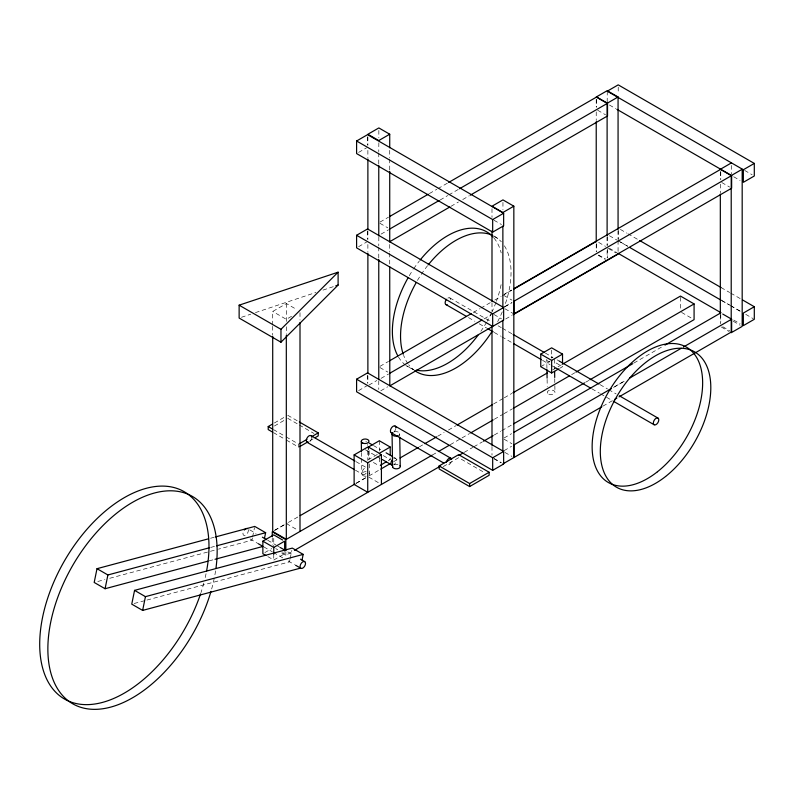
<?xml version="1.0" encoding="UTF-8"?>
<svg xmlns="http://www.w3.org/2000/svg" width="794" height="794" viewBox="0 0 794 794"><rect width="100%" height="100%" fill="white"/><g stroke="black" fill="none" stroke-linecap="round" stroke-linejoin="round"><path stroke-width="0.6" stroke-dasharray="3.97 2.98" d="M252.393 537.895L251.926 540.188L218.469 549.15M252.631 536.744L254.507 527.563M289.949 559.572L289.482 561.874L146.086 600.294M290.187 558.43L291.835 550.401M358.59 152.418L366.56 147.813M379.989 222.082L388.574 217.129M429.326 193.597L436.839 189.27M437.911 188.644L447.558 183.077M358.59 246.696L366.56 242.091M381.06 234.121L388.574 229.784M440.055 200.068L447.717 195.552M448.789 194.927L458.446 189.359M450.942 206.351L458.446 202.013M462.733 199.542L469.175 195.82M272.709 325.064L272.709 311.466L286.396 303.566L296.857 309.61M291.577 316.29L286.316 319.327L272.709 311.466M274.377 422.994L284.649 417.058M274.377 426.031L284.649 420.095M504.091 294.366L511.604 290.028M379.989 366.332L388.574 361.379M473.303 312.459L479.735 308.747M480.807 308.122L490.464 302.554M494.751 300.072L501.183 296.361M502.265 295.735L511.912 290.167M358.59 390.628L366.56 386.023M368.882 385.1L376.852 380.495M505.163 306.405L511.604 302.683M381.06 378.371L388.574 374.034M484.022 318.92L491.694 314.414M504.567 306.98L512.07 302.643M380.763 390.807L387.74 386.777M505.639 319.019L512.07 315.297M309.997 440.66L313.074 438.884M377.339 454.456L368.436 459.597L368.436 450.456M540.754 366.689L549.656 361.538M388.226 460.738L390.211 459.597L390.211 457.314M274.813 530.233L285.344 524.159M356.228 483.228L366.759 477.154M274.387 530.521L287.279 523.077M288.351 522.462L299.1 516.259M356.04 483.387L367.85 476.559M368.932 475.943L379.671 469.74M393.635 461.671L399.005 458.575M419.421 446.794L422.646 444.928M437.683 436.243L444.134 432.522M448.431 430.04L455.945 425.703M493.55 403.997L503.217 398.409M504.289 397.794L511.812 393.447M552.634 369.875L556.931 367.394M558.003 366.778L561.229 364.912M559.552 368.396L562.529 366.689L553.616 361.538M432.313 455.061L436.611 452.58M450.218 444.719L460.957 438.516M462.039 437.901L469.552 433.554M494.265 419.292L503.217 414.121M503.932 413.714L512.527 408.751M571.62 374.629L574.836 372.773M264.849 552.594L271.776 548.594M267.816 556.594L273.751 560.018L284.639 553.736L284.639 551.453M281.662 552.922L285.85 555.334L293.363 550.996M464.182 452.372L472.777 447.409M473.849 446.794L482.444 441.831M494.265 435.003L500.716 431.281M501.788 430.666L512.527 424.462M585.585 382.281L588.801 380.425M443.251 466.594L458.654 457.691L483.883 472.261M504.091 437.98L511.604 433.653M633.87 363.057L662.831 346.333M614.725 386.678L625.454 380.485M504.091 450.645L511.604 446.307M613.494 387.482L625.295 380.663M602.934 406.151L612.581 400.573M241.465 317.282L250.775 314.176M255.43 312.618L315.982 292.44M322.969 290.108L334.611 286.227M210.529 538.263L214.112 537.3M210.658 547.433L215.442 546.153M97.781 581.486L104.947 579.57M109.731 578.29L217.268 549.468M209.04 560.882L213.814 559.601M134.136 603.49L144.895 600.611M744.653 170.422L752.156 174.759M609.405 104.997L615.826 108.709M733.696 176.754L740.127 180.466M597.634 110.227L605.554 114.802M721.736 182.511L729.656 187.076M620.362 229.397L626.794 233.108M627.865 233.734L638.575 239.917M721.081 287.547L729.656 292.5M730.728 293.115L740.375 298.683M620.362 241.972L627.865 246.299M721.081 300.122L729.656 305.075M730.728 305.69L740.375 311.258M745.725 314.345L753.228 318.682M609.405 235.729L616.898 240.056M617.97 240.681L627.617 246.249M721.905 300.688L729.408 305.015M730.48 305.63L740.127 311.198M609.405 248.294L616.898 252.631M733.696 320.061L740.127 323.773M598.626 242.388L605.554 246.388M608.174 248.403L616.094 252.968M733.269 321.252L740.197 325.252M598.626 255.043L605.554 259.043M722.729 326.701L729.656 330.701M598.21 255.301L605.137 259.301M721.319 327.009L729.239 331.574M681.53 312.389L691.991 318.434M493.997 220.236L501.5 224.563M494.761 236.781L497.828 238.547M379.909 223.273L387.819 227.848M504.011 295.557L511.931 300.122M505.004 308.787L513.907 313.928M493.997 314.513L501.5 318.841M449.801 297.899L491.655 322.066M498.086 325.778L501.312 327.644M502.384 328.259L512.041 333.837M545.309 353.042L552.822 357.379M557.12 359.861L559.264 361.101M600.046 384.643L607.559 388.981M608.631 389.606L616.144 393.943M468.49 317.58L474.921 321.292M479.219 323.773L486.732 328.111M494.245 332.448L500.677 336.17M501.758 336.785L512.487 342.978M542.54 360.327L550.053 364.664M551.125 365.29L554.341 367.146M591.907 388.832L599.42 393.169M600.492 393.794L612.293 400.603M406.617 365.756L413.753 369.885A78.13 45.109 -60 0 1 408.662 364.714M379.909 367.523L387.819 372.098M504.011 439.171L511.931 443.747M504.924 452.451L511.931 456.401M493.997 458.446L501.5 462.783M493.967 458.783L500.895 462.783M373.398 445.503L380.802 449.781M393.506 457.106L395.62 458.327M383.284 455.597L390.211 459.597M365.309 449.722L375.899 455.835M376.952 456.441L380.127 458.277M373.379 462.455L379.324 465.88M287.736 415.282L298.246 421.346M287.736 418.319L298.246 424.383M299.298 424.988L314.007 433.484M356.04 461.661L365.697 467.239M368.853 477.154L379.324 483.199M355.414 470.187L362.918 474.524M273.464 429.584L285.026 436.263M286.078 436.869L298.693 444.154L298.693 447.181L286.078 439.906M273.464 432.621L285.026 439.3M286.396 523.554L297.909 530.203M249.693 529.856L256.045 533.528M267.687 540.248L276.153 545.131M277.205 545.746L280.381 547.582M287.795 551.86L293.085 554.907M275.736 548.594L277.711 549.736M282.664 552.594L284.639 553.736M250.08 538.967L258.546 543.86M263.836 546.907L272.302 551.8M273.364 552.416L282.882 557.914M288.182 560.971L294.524 564.633M554.411 359.305L554.569 368.992M554.738 378.669L554.956 391.988M546.927 368.456L546.778 359.98A3.851 2.263 -1 0 1 546.778 359.394M547.106 379.343L547.225 386.609M399.69 433.554L399.729 435.975M369.101 450.625L369.24 459.091M369.319 463.934L369.488 473.621M361.488 452.511L361.568 457.354M361.588 458.555L361.856 474.296M731.294 165.45L731.294 174.104M720.754 171.583L720.754 179.633M720.754 314.047L720.754 322.106M720.327 171.772L720.327 179.196M720.327 184.148L720.327 192.813M720.327 315.297L720.327 323.962M680.478 297.274L680.478 309.362M618.218 87.142L618.218 94M618.218 230.449L618.218 239.59M618.069 230.607L618.069 239.262M618.069 240.503L618.069 251.638M607.529 248.681L607.529 257.891M607.261 91.181L607.182 101.831M607.182 236.691L607.182 245.356M607.112 236.93L607.112 245.594M607.112 250.537L607.112 257.961M596.641 99.3L596.641 107.359M596.641 243.55L596.641 251.599M596.225 99.498L596.225 106.922M596.225 111.865L596.225 120.529M596.225 244.254L596.225 251.678M551.641 350.114L551.641 358.114M502.949 202.371L502.949 209.805M491.992 208.703L491.992 217.377M491.992 302.832L491.992 311.496M491.992 446.496L491.992 455.161M389.725 150.314L389.725 157.748M389.725 158.989L389.725 170.134M389.725 244.443L389.725 251.877M389.725 253.107L389.725 265.494M379.324 440.739L379.324 451.032M379.324 457.88L379.324 463.597M378.847 130.405L378.847 137.838M378.847 142.791L378.768 151.694M378.768 152.934L378.768 164.08M378.847 236.92L378.768 245.812M378.768 247.053L378.768 258.199M378.768 380.812L378.768 389.477M367.88 136.737L367.88 145.411M367.88 150.364L367.88 157.788M367.88 230.865L367.88 239.53M367.88 244.483L367.88 251.916M367.88 375.761L367.88 383.194M367.811 450.704L367.811 460.55M367.562 136.955L367.562 144.955M367.562 231.233L367.562 239.232M367.562 375.165L367.562 383.165M300.003 312.657L300.003 320.071M286.396 303.566L286.396 322.106M286.316 326.741L286.396 334.463M285.85 551.711L285.85 555.334M273.751 538.312L273.751 547.453M273.751 554.311L273.751 560.018M272.709 326.294L272.709 334.949M272.243 537.806L272.243 545.061M215.581 570.846A119.705 69.108 -60 0 1 214.469 577.139M214.221 578.399A119.705 69.108 -60 0 1 211.333 590.17M206.053 573.685A119.705 69.108 -60 0 1 205.021 578.35M203.82 583.074A119.705 69.108 -60 0 1 200.971 592.642M493.977 238.031A78.13 45.109 -60 0 1 501.193 252.929M501.103 284.649A78.13 45.109 -60 0 1 496.419 301.263M495.982 302.435A78.13 45.109 -60 0 1 492.161 311.546M491.655 312.628A78.13 45.109 -60 0 1 487.198 321.173M486.603 322.225A78.13 45.109 -60 0 1 480.836 331.306M413.982 369.528A78.13 45.109 -60 0 1 406.538 365.875M405.595 365.171A78.13 45.109 -60 0 1 398.38 356.843M409.267 275.736A78.13 45.109 -60 0 1 413.079 269.672M413.743 268.68A78.13 45.109 -60 0 1 419.381 260.978M493.858 235.997A78.13 45.109 -60 0 1 501.342 241.813M504.369 245.783A78.13 45.109 -60 0 1 504.15 307.149M502.294 311.804A78.13 45.109 -60 0 1 497.669 321.639M407.918 363.702A78.13 45.109 -60 0 1 403.62 355.335M417.426 280.451A78.13 45.109 -60 0 1 419.937 276.381M421.237 274.387A78.13 45.109 -60 0 1 427.549 265.692M369.22 473.045A3.851 2.263 -1 0 1 369.22 474.782M366.173 476.192A3.851 2.263 -1 0 1 361.816 473.998A3.851 2.263 -1 0 1 366.173 471.705M451.3 461.82A3.851 2.223 -60 0 1 446.585 464.54M395.779 428.691A3.851 2.223 -60 0 1 393.854 432.025M550.093 361.895A3.851 2.263 -1 0 1 547.036 360.555M551.096 357.399A3.851 2.263 -1 0 1 552.942 357.826M366.203 473.125A3.851 2.223 -60 0 1 362.124 472.767A3.851 2.223 -60 0 1 366.203 467.686M311.685 438.278A3.851 2.223 -60 0 1 309.759 441.613M394.4 431.817A3.851 2.263 -1 0 1 398.925 432.482A3.851 2.263 -1 0 1 398.925 435.241M394.082 464.798A3.851 2.263 -1 0 1 398.767 464.748M447.876 298.087A3.851 2.223 -60 0 1 450.595 299.666M248.274 529.638A3.851 2.223 -60 0 1 244.949 535.414A3.851 2.223 -60 0 1 243.728 530.858M367.751 444.461A3.851 2.223 -60 0 1 367.473 445.374M365.826 441.722A3.851 2.223 -60 0 1 366.481 441.663M393.695 458.525A3.851 2.223 -60 0 1 396.414 460.093A3.851 2.223 -60 0 1 393.695 464.808M548.803 394.142A3.851 2.263 -1 0 0 554.956 392.573A3.851 2.263 -1 0 0 549.666 390.241A3.851 2.263 -1 0 0 548.803 394.142"/><path stroke-width="1.19" d="M208.137 538.908L97.007 568.683L94.188 582.449L105.076 588.731L207.839 561.199M105.076 588.731L107.895 574.965L209.467 547.751M302.008 560.127L303.189 554.391L292.301 548.098L134.563 590.369L131.754 604.135L142.632 610.417L300.37 568.157M142.632 610.417L145.451 596.651L303.189 554.391M264.452 538.441L265.633 532.705L254.745 526.422L215.313 536.982M280.967 342.204L280.967 329.321L338.105 272.183L338.105 285.066L280.967 342.204L239.133 318.057L239.133 305.174L338.105 272.183M356.595 140.995L367.562 134.662L503.644 213.229L503.644 225.804L492.677 232.126L356.595 153.57L356.595 140.995L492.677 219.561L503.644 213.229M389.725 134.216L378.768 140.548L367.88 134.255L378.847 127.933L389.725 134.216L389.725 147.843M356.595 235.272L492.677 313.838L492.677 326.413L356.595 247.847L356.595 235.272L367.562 228.95L503.644 307.516L503.644 320.081L389.804 385.894L389.725 266.734M389.646 216.514L428.254 194.222M448.63 182.451L596.641 96.997L607.529 103.28L607.529 115.944L470.247 195.205M618.069 96.977L607.182 90.695L596.225 97.017L607.112 103.309L618.069 96.977L618.069 229.367M389.804 228.99L439.142 200.505M459.518 188.734L607.529 103.28M389.804 241.644L449.87 206.966M513.837 206.182L502.87 212.514L491.992 206.222L502.949 199.899L513.837 206.182L513.837 457.592L502.87 463.924M272.411 432.015L268.213 429.584L268.213 426.547L272.322 424.175M356.595 379.204L367.562 372.882L503.644 451.449L503.644 464.014L492.677 470.346L356.595 391.779L356.595 379.204L492.677 457.771L503.644 451.449M731.294 162.978L720.327 169.301L731.214 175.583L742.182 169.261L742.182 326.394L731.214 332.716L731.214 175.583M513.748 288.788L720.754 169.281M389.646 360.764L471.16 313.699M514.055 288.927L596.641 241.247M731.641 175.563L513.907 301.273L513.907 313.928L731.641 188.218L731.641 175.563L616.898 109.324M389.804 373.24L482.047 319.982M492.677 313.838L503.644 307.516M743.343 169.747L754.3 163.425L754.3 175.99L743.343 182.322L743.343 169.747L607.261 91.181L618.218 84.859L754.3 163.425M513.142 314.682L618.069 254.11M299.715 443.558L306.911 439.4M312.052 436.442L318.215 432.879L318.215 435.916L315.129 437.692M299.715 446.595L307.943 441.851M381.418 484.409L381.418 454.863L367.731 462.763L367.731 492.3L354.124 484.449L354.124 454.902L367.811 447.012M368.436 449.315L368.436 447.032L379.324 440.739L390.211 447.032L390.211 455.031M558.569 368.972L551.641 372.972L540.754 366.689L540.754 354.114L551.641 347.832L562.529 354.114L562.529 363.255M390.211 447.032L379.324 453.314L368.436 447.032M540.754 354.114L551.641 360.397L562.529 354.114M380.306 465.314L386.251 461.88M300.172 515.634L354.958 484.003M380.743 469.115L390.41 463.537M400.087 457.959L418.349 447.409M424.79 443.687L436.611 436.869M457.026 425.078L492.478 404.612M512.884 392.832L547.264 372.982M562.301 364.297L680.478 296.073L694.085 303.923L694.085 319.635L589.882 379.8M265.841 555.453L262.864 553.736L262.864 541.171L273.751 534.878L282.664 540.029M272.243 536.595L272.243 531.762L285.85 539.622L431.956 455.27M438.397 451.548L449.146 445.345M470.634 432.938L493.193 419.917M513.599 408.126L569.467 375.87M575.918 372.158L694.085 303.923M262.864 541.171L273.751 547.453L284.639 541.171L284.639 550.311M439.132 465.929L458.654 454.654L489.144 472.251L489.144 475.288L469.621 486.563L439.132 468.966L439.132 465.929L469.621 483.526L489.144 472.251M294.445 550.371L440.551 466.018M458.813 455.478L463.11 452.997M483.526 441.206L493.193 435.628M513.599 423.837L584.513 382.907M513.748 432.412L632.798 363.672M664.975 345.102L720.754 312.896M611.509 388.534L513.907 444.888L513.907 457.543L601.862 406.766M629.741 378.013L681.222 348.288M683.376 347.047L731.641 319.188L731.641 331.842L619.022 396.861M754.3 306.732L743.343 313.054L743.343 325.629L754.3 319.297L754.3 306.732L742.509 299.924M614.725 399.332L616.869 398.102M335.773 285.84L338.105 285.066M216.633 545.825L265.633 532.705M215.015 559.284L262.814 546.471M639.646 240.532L721.081 287.547M629.761 247.48L720.843 300.063M617.97 253.246L720.843 312.637M722.729 314.037L731.641 319.188M513.113 334.453L544.237 352.427M559.264 361.101L598.974 384.028M619.36 395.799L657.998 418.101A3.851 2.223 -60 0 1 656.777 424.065A3.851 2.223 -60 0 1 653.442 422.14A3.851 2.223 -60 0 1 657.998 418.101M445.95 304.568L466.336 316.34M487.804 328.736L493.173 331.832M513.559 343.603L541.468 359.712M555.413 367.771L590.835 388.216M613.365 401.228L654.147 424.77M239.133 305.174L280.967 329.321M395.075 426.06L450.873 458.277M391.224 432.73L443.796 463.081M369.16 443.052L372.336 444.888M386.092 452.828L392.444 456.5M379.324 453.652L381.418 454.863M382.242 459.498L391.77 464.996M299.298 421.951L318.215 432.879M354.124 454.902L367.731 462.763M310.98 435.648L354.968 461.046M307.129 442.318L354.342 469.572M268.213 426.547L272.411 428.978M262.387 537.191L266.625 539.632M280.381 547.582L285.681 550.629M300.489 559.184L304.727 561.636A3.851 2.223 -60 0 1 303.507 567.591A3.851 2.223 -60 0 1 300.172 565.675A3.851 2.223 -60 0 1 304.727 561.636M258.546 543.86L262.774 546.302M295.586 565.249L300.876 568.296M97.007 568.683L107.895 574.965M134.563 590.369L145.451 596.651M554.619 371.413L554.718 377.458M546.947 369.667L547.086 378.133M399.749 437.186L400.236 466.227M392.057 434.229L392.603 466.902M361.3 441.613L361.469 451.3M720.327 194.044L720.327 314.067M607.112 103.309L607.112 235.699M596.225 121.77L596.225 241.783M551.641 360.397L551.641 372.972M502.87 226.131L502.87 307.873M502.87 320.26L502.87 451.538M492.677 219.561L492.677 232.126M492.677 457.771L492.677 470.346M491.992 230.994L491.992 301.591M491.992 326.364L491.992 445.255M469.621 483.526L469.621 486.563M389.725 171.375L389.725 241.962M378.768 165.311L378.768 235.907M378.768 259.44L378.768 379.572M367.88 159.028L367.88 229.625M367.88 253.157L367.88 373.289M300.003 322.543L300.003 531.414M286.316 335.386L286.316 539.315L272.709 531.454L272.709 336.19M285.85 539.622L285.85 550.5M273.751 547.453L273.751 554.311M210.986 591.371A119.705 69.108 -60 0 1 69.713 701.876A119.705 69.108 -60 0 1 108.867 519.881A119.705 69.108 -60 0 1 215.948 568.335M200.574 593.833A119.705 69.108 -60 0 1 57.863 694.244A119.705 69.108 -60 0 1 106.406 510.205A119.705 69.108 -60 0 1 206.549 571.164M420.115 260.055A78.13 45.109 -60 0 1 493.173 237.098M478.048 335.197A78.13 45.109 -60 0 1 416.304 370.133M397.744 355.732A78.13 45.109 -60 0 1 408.056 277.831M491.645 332.051A78.13 45.109 -60 0 1 414.706 370.59M403.233 354.233A78.13 45.109 -60 0 1 416.225 282.545M428.284 264.769A78.13 45.109 -60 0 1 492.786 235.471M392.444 432.839A3.851 2.223 -60 0 1 390.469 430.398A3.851 2.223 -60 0 1 393.387 426.13A3.851 2.223 -60 0 1 395.869 427.827M446.317 462.307A3.851 2.223 -60 0 1 448.947 458.466A3.851 2.223 -60 0 1 451.578 459.279M308.35 442.427A3.851 2.223 -60 0 1 306.891 438.318A3.851 2.223 -60 0 1 311.407 436.045M311.685 436.65A3.851 2.223 -60 0 1 311.774 437.405M398.221 435.668A3.851 2.263 -1 0 1 393.149 435.529A3.851 2.263 -1 0 1 392.822 432.551M399.978 465.661A3.851 2.263 -1 0 1 396.921 468.807A3.851 2.263 -1 0 1 392.603 466.316M447.171 304.678A3.851 2.223 -60 0 1 445.176 303.199A3.851 2.223 -60 0 1 446.516 299.298M244.284 530.035A3.851 2.223 -60 0 1 247.569 528.635M392.335 465.175A3.851 2.223 -60 0 1 392.335 459.726M657.422 471.775A78.13 45.109 -60 0 0 689.43 349.162A78.13 45.109 -60 0 0 595.321 423.559A78.13 45.109 -60 0 0 657.422 471.775M665.59 476.489A78.13 45.109 -60 0 0 697.589 353.876A78.13 45.109 -60 0 0 603.49 428.274A78.13 45.109 -60 0 0 665.59 476.489M362.779 443.102A3.851 2.263 -1 0 0 368.932 441.533A3.851 2.263 -1 0 0 363.642 439.201A3.851 2.263 -1 0 0 362.779 443.102"/></g></svg>
